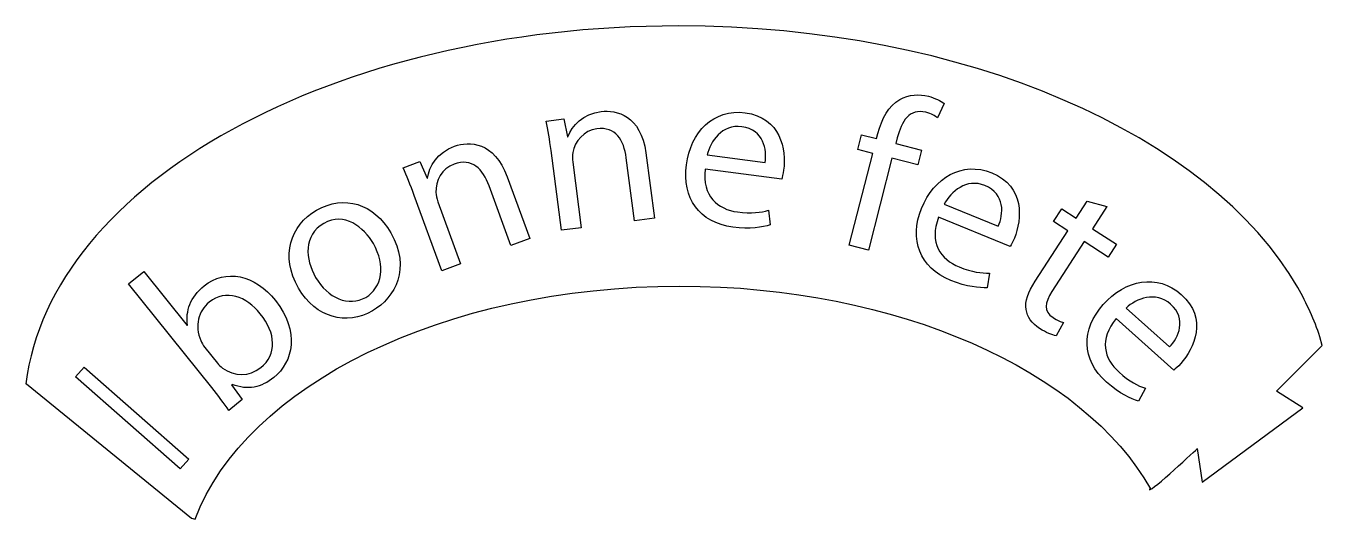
# Model space of a CAD drawing. Header units: centimetres. Extents: x -10.3 to 10.3, y -3.9 to 3.9.
import ezdxf

# ---------------------------------------------------------------- set-up
doc = ezdxf.new("R2010")
doc.units = ezdxf.units.CM
doc.header["$MEASUREMENT"] = 0
doc.layers.add('Camada 1', color=7, linetype='Continuous')

msp = doc.modelspace()

# ---------------------------------------------------------------- linework, layer by layer
at = {"layer": 'Camada 1'}
for points, knots in [([(9.86585, -0.23836), (10.01124, -0.49085), (10.12932, -0.75078), (10.21809, -1.01692), (10.21809, -1.01692), (10.21809, -1.01692), (10.25116, -1.15281), (10.25116, -1.15281), (10.25116, -1.15281), (10.25116, -1.15281), (9.53001, -1.87383), (9.53001, -1.87383), (9.53001, -1.87383), (9.53001, -1.87383), (9.94755, -2.13955), (9.94755, -2.13955), (9.94755, -2.13955), (9.94755, -2.13955), (8.35362, -3.31597), (8.35362, -3.31597), (8.35362, -3.31597), (8.35362, -3.31597), (8.27766, -2.78461), (8.27766, -2.78461), (8.27766, -2.78461), (8.27766, -2.78461), (7.55654, -3.46776), (7.51857, -3.4298), (7.51857, -3.4298), (7.51857, -3.4298), (7.53669, -3.41935), (7.53669, -3.41935), (7.53669, -3.41935), (6.48429, -1.55623), (3.54958, -0.21558), (0.09383, -0.21558), (0.09383, -0.21558), (-3.65169, -0.21558), (-6.7852, -1.79054), (-7.57324, -3.89869), (-7.57324, -3.89869), (-7.57324, -3.89869), (-7.63137, -3.88602), (-7.63137, -3.88602), (-7.63137, -3.88602), (-7.63137, -3.88602), (-10.24232, -1.75998), (-10.24232, -1.75998), (-10.24232, -1.75998), (-10.24232, -1.75998), (-10.25116, -1.75876), (-10.25116, -1.75876), (-10.25116, -1.75876), (-9.86767, 1.40348), (-5.39444, 3.89869), (0.06738, 3.89869), (0.06738, 3.89869), (4.61683, 3.89869), (8.48039, 2.16749), (9.86585, -0.23836), (9.86585, -0.23836), (9.86585, -0.23836), (9.86585, -0.23836), (9.86585, -0.23836)], [0, 0, 0, 0, 0.05882353, 0.05882353, 0.05882353, 0.05882353, 0.11764706, 0.11764706, 0.11764706, 0.11764706, 0.17647059, 0.17647059, 0.17647059, 0.17647059, 0.23529412, 0.23529412, 0.23529412, 0.23529412, 0.29411765, 0.29411765, 0.29411765, 0.29411765, 0.35294118, 0.35294118, 0.35294118, 0.35294118, 0.41176471, 0.41176471, 0.41176471, 0.41176471, 0.47058824, 0.47058824, 0.47058824, 0.47058824, 0.52941176, 0.52941176, 0.52941176, 0.52941176, 0.58823529, 0.58823529, 0.58823529, 0.58823529, 0.64705882, 0.64705882, 0.64705882, 0.64705882, 0.70588235, 0.70588235, 0.70588235, 0.70588235, 0.76470588, 0.76470588, 0.76470588, 0.76470588, 0.82352941, 0.82352941, 0.82352941, 0.82352941, 0.88235294, 0.88235294, 0.88235294, 0.88235294, 1, 1, 1, 1]), ([(3.07479, 0.35229), (3.07479, 0.35229), (3.44801, 1.80536), (3.44801, 1.80536), (3.44801, 1.80536), (3.44801, 1.80536), (3.85576, 1.70064), (3.85576, 1.70064), (3.85576, 1.70064), (3.85576, 1.70064), (3.91574, 1.93408), (3.91574, 1.93408), (3.91574, 1.93408), (3.91574, 1.93408), (3.5081, 2.0388), (3.5081, 2.0388), (3.5081, 2.0388), (3.5081, 2.0388), (3.53128, 2.12934), (3.53128, 2.12934), (3.53128, 2.12934), (3.59756, 2.38734), (3.72286, 2.6003), (3.98419, 2.53315), (3.98419, 2.53315), (4.07129, 2.51071), (4.12966, 2.47724), (4.16956, 2.44475), (4.16956, 2.44475), (4.16956, 2.44475), (4.27214, 2.67089), (4.27214, 2.67089), (4.27214, 2.67089), (4.21925, 2.71047), (4.13138, 2.75897), (4.02348, 2.78696), (4.02348, 2.78696), (3.88058, 2.82353), (3.71558, 2.81752), (3.57194, 2.73558), (3.57194, 2.73558), (3.39417, 2.63636), (3.28648, 2.43382), (3.22555, 2.19694), (3.22555, 2.19694), (3.22555, 2.19694), (3.20497, 2.11669), (3.20497, 2.11669), (3.20497, 2.11669), (3.20497, 2.11669), (2.96798, 2.17762), (2.96798, 2.17762), (2.96798, 2.17762), (2.96798, 2.17762), (2.908, 1.94407), (2.908, 1.94407), (2.908, 1.94407), (2.908, 1.94407), (3.14488, 1.88324), (3.14488, 1.88324), (3.14488, 1.88324), (3.14488, 1.88324), (2.77163, 0.43008), (2.77163, 0.43008), (2.77163, 0.43008), (2.77163, 0.43008), (3.07479, 0.35229), (3.07479, 0.35229)], [0, 0, 0, 0, 0.05555556, 0.05555556, 0.05555556, 0.05555556, 0.11111111, 0.11111111, 0.11111111, 0.11111111, 0.16666667, 0.16666667, 0.16666667, 0.16666667, 0.22222222, 0.22222222, 0.22222222, 0.22222222, 0.27777778, 0.27777778, 0.27777778, 0.27777778, 0.33333333, 0.33333333, 0.33333333, 0.33333333, 0.38888889, 0.38888889, 0.38888889, 0.38888889, 0.44444444, 0.44444444, 0.44444444, 0.44444444, 0.5, 0.5, 0.5, 0.5, 0.55555556, 0.55555556, 0.55555556, 0.55555556, 0.61111111, 0.61111111, 0.61111111, 0.61111111, 0.66666667, 0.66666667, 0.66666667, 0.66666667, 0.72222222, 0.72222222, 0.72222222, 0.72222222, 0.77777778, 0.77777778, 0.77777778, 0.77777778, 0.83333333, 0.83333333, 0.83333333, 0.83333333, 0.88888889, 0.88888889, 0.88888889, 0.88888889, 1, 1, 1, 1]), ([(-1.7801, 0.66791), (-1.7801, 0.66791), (-1.4662, 0.70876), (-1.4662, 0.70876), (-1.4662, 0.70876), (-1.4662, 0.70876), (-1.60185, 1.74677), (-1.60185, 1.74677), (-1.60185, 1.74677), (-1.60889, 1.8003), (-1.60878, 1.85459), (-1.5996, 1.89578), (-1.5996, 1.89578), (-1.56896, 2.0775), (-1.42759, 2.24484), (-1.22069, 2.27178), (-1.22069, 2.27178), (-0.92459, 2.31049), (-0.79087, 2.09218), (-0.75452, 1.81402), (-0.75452, 1.81402), (-0.75452, 1.81402), (-0.62442, 0.81892), (-0.62442, 0.81892), (-0.62442, 0.81892), (-0.62442, 0.81892), (-0.31052, 0.8598), (-0.31052, 0.8598), (-0.31052, 0.8598), (-0.31052, 0.8598), (-0.44527, 1.89062), (-0.44527, 1.89062), (-0.44527, 1.89062), (-0.52271, 2.48278), (-0.91223, 2.57698), (-1.15126, 2.54565), (-1.15126, 2.54565), (-1.43656, 2.50842), (-1.61534, 2.32176), (-1.6795, 2.14647), (-1.6795, 2.14647), (-1.6795, 2.14647), (-1.68664, 2.14562), (-1.68664, 2.14562), (-1.68664, 2.14562), (-1.68664, 2.14562), (-1.74178, 2.42862), (-1.74178, 2.42862), (-1.74178, 2.42862), (-1.74178, 2.42862), (-2.01997, 2.3922), (-2.01997, 2.3922), (-2.01997, 2.3922), (-1.99068, 2.25102), (-1.96801, 2.10513), (-1.94467, 1.92693), (-1.94467, 1.92693), (-1.94467, 1.92693), (-1.7801, 0.66791), (-1.7801, 0.66791)], [0, 0, 0, 0, 0.0625, 0.0625, 0.0625, 0.0625, 0.125, 0.125, 0.125, 0.125, 0.1875, 0.1875, 0.1875, 0.1875, 0.25, 0.25, 0.25, 0.25, 0.3125, 0.3125, 0.3125, 0.3125, 0.375, 0.375, 0.375, 0.375, 0.4375, 0.4375, 0.4375, 0.4375, 0.5, 0.5, 0.5, 0.5, 0.5625, 0.5625, 0.5625, 0.5625, 0.625, 0.625, 0.625, 0.625, 0.6875, 0.6875, 0.6875, 0.6875, 0.75, 0.75, 0.75, 0.75, 0.8125, 0.8125, 0.8125, 0.8125, 0.875, 0.875, 0.875, 0.875, 1, 1, 1, 1]), ([(1.70414, 1.4754), (1.71197, 1.50704), (1.7256, 1.55597), (1.73396, 1.62034), (1.73396, 1.62034), (1.77558, 1.93765), (1.69049, 2.45293), (1.12706, 2.52662), (1.12706, 2.52662), (0.62414, 2.59226), (0.26391, 2.22227), (0.19581, 1.70165), (0.19581, 1.70165), (0.12781, 1.18103), (0.39901, 0.78659), (0.93045, 0.71706), (0.93045, 0.71706), (1.20498, 0.68102), (1.40181, 0.71685), (1.51896, 0.75246), (1.51896, 0.75246), (1.51896, 0.75246), (1.49494, 0.98408), (1.49494, 0.98408), (1.49494, 0.98408), (1.37061, 0.94942), (1.22996, 0.92807), (1.00533, 0.95736), (1.00533, 0.95736), (0.69156, 0.99834), (0.44341, 1.20861), (0.49169, 1.63385), (0.49169, 1.63385), (0.49169, 1.63385), (1.70414, 1.4754), (1.70414, 1.4754)], [0, 0, 0, 0, 0.1, 0.1, 0.1, 0.1, 0.2, 0.2, 0.2, 0.2, 0.3, 0.3, 0.3, 0.3, 0.4, 0.4, 0.4, 0.4, 0.5, 0.5, 0.5, 0.5, 0.6, 0.6, 0.6, 0.6, 0.7, 0.7, 0.7, 0.7, 0.8, 0.8, 0.8, 0.8, 1, 1, 1, 1]), ([(0.52458, 1.85814), (0.57803, 2.07248), (0.75535, 2.34656), (1.07266, 2.30507), (1.07266, 2.30507), (1.42583, 2.25903), (1.47078, 1.93754), (1.44107, 1.73833), (1.44107, 1.73833), (1.44107, 1.73833), (0.52458, 1.85814), (0.52458, 1.85814)], [0, 0, 0, 0, 0.25, 0.25, 0.25, 0.25, 0.5, 0.5, 0.5, 0.5, 1, 1, 1, 1]), ([(-3.67296, 0.02736), (-3.67296, 0.02736), (-3.3757, 0.13613), (-3.3757, 0.13613), (-3.3757, 0.13613), (-3.3757, 0.13613), (-3.73551, 1.119), (-3.73551, 1.119), (-3.73551, 1.119), (-3.75403, 1.16964), (-3.76583, 1.22274), (-3.76594, 1.26479), (-3.76594, 1.26479), (-3.77586, 1.44899), (-3.67453, 1.64304), (-3.47866, 1.71471), (-3.47866, 1.71471), (-3.19833, 1.81737), (-3.02006, 1.63362), (-2.92359, 1.37014), (-2.92359, 1.37014), (-2.92359, 1.37014), (-2.57863, 0.42793), (-2.57863, 0.42793), (-2.57863, 0.42793), (-2.57863, 0.42793), (-2.28142, 0.53659), (-2.28142, 0.53659), (-2.28142, 0.53659), (-2.28142, 0.53659), (-2.63869, 1.5128), (-2.63869, 1.5128), (-2.63869, 1.5128), (-2.8439, 2.07343), (-3.24464, 2.07999), (-3.47091, 1.99717), (-3.47091, 1.99717), (-3.74113, 1.89816), (-3.87464, 1.67694), (-3.89885, 1.4919), (-3.89885, 1.4919), (-3.89885, 1.4919), (-3.9056, 1.48955), (-3.9056, 1.48955), (-3.9056, 1.48955), (-3.9056, 1.48955), (-4.02141, 1.75358), (-4.02141, 1.75358), (-4.02141, 1.75358), (-4.02141, 1.75358), (-4.28483, 1.65703), (-4.28483, 1.65703), (-4.28483, 1.65703), (-4.22525, 1.52582), (-4.17116, 1.3885), (-4.10938, 1.21965), (-4.10938, 1.21965), (-4.10938, 1.21965), (-3.67296, 0.02736), (-3.67296, 0.02736)], [0, 0, 0, 0, 0.0625, 0.0625, 0.0625, 0.0625, 0.125, 0.125, 0.125, 0.125, 0.1875, 0.1875, 0.1875, 0.1875, 0.25, 0.25, 0.25, 0.25, 0.3125, 0.3125, 0.3125, 0.3125, 0.375, 0.375, 0.375, 0.375, 0.4375, 0.4375, 0.4375, 0.4375, 0.5, 0.5, 0.5, 0.5, 0.5625, 0.5625, 0.5625, 0.5625, 0.625, 0.625, 0.625, 0.625, 0.6875, 0.6875, 0.6875, 0.6875, 0.75, 0.75, 0.75, 0.75, 0.8125, 0.8125, 0.8125, 0.8125, 0.875, 0.875, 0.875, 0.875, 1, 1, 1, 1]), ([(5.31809, 0.41259), (5.33354, 0.44124), (5.35918, 0.48511), (5.38352, 0.54507), (5.38352, 0.54507), (5.50412, 0.84159), (5.55238, 1.36155), (5.02607, 1.57568), (5.02607, 1.57568), (4.5563, 1.76663), (4.114, 1.49996), (3.9162, 1.01355), (3.9162, 1.01355), (3.71848, 0.52717), (3.8809, 0.07669), (4.37726, -0.12498), (4.37726, -0.12498), (4.63388, -0.22936), (4.8334, -0.2446), (4.95572, -0.23986), (4.95572, -0.23986), (4.95572, -0.23986), (4.99102, -0.00965), (4.99102, -0.00965), (4.99102, -0.00965), (4.86217, -0.01158), (4.72056, 0.0031), (4.51075, 0.08851), (4.51075, 0.08851), (4.21754, 0.20768), (4.03077, 0.47406), (4.18526, 0.87313), (4.18526, 0.87313), (4.18526, 0.87313), (5.31809, 0.41259), (5.31809, 0.41259)], [0, 0, 0, 0, 0.1, 0.1, 0.1, 0.1, 0.2, 0.2, 0.2, 0.2, 0.3, 0.3, 0.3, 0.3, 0.4, 0.4, 0.4, 0.4, 0.5, 0.5, 0.5, 0.5, 0.6, 0.6, 0.6, 0.6, 0.7, 0.7, 0.7, 0.7, 0.8, 0.8, 0.8, 0.8, 1, 1, 1, 1]), ([(4.27393, 1.08167), (4.37982, 1.27542), (4.62088, 1.49566), (4.91737, 1.3752), (4.91737, 1.3752), (5.24725, 1.24111), (5.20928, 0.91874), (5.13012, 0.73366), (5.13012, 0.73366), (5.13012, 0.73366), (4.27393, 1.08167), (4.27393, 1.08167)], [0, 0, 0, 0, 0.25, 0.25, 0.25, 0.25, 0.5, 0.5, 0.5, 0.5, 1, 1, 1, 1]), ([(-5.65273, 0.98631), (-6.07056, 0.74602), (-6.23079, 0.25974), (-5.94023, -0.24546), (-5.94023, -0.24546), (-5.66586, -0.72264), (-5.17879, -0.84085), (-4.77027, -0.6058), (-4.77027, -0.6058), (-4.40546, -0.39606), (-4.15863, 0.0696), (-4.47965, 0.62769), (-4.47965, 0.62769), (-4.74505, 1.08929), (-5.21932, 1.23552), (-5.65273, 0.98631)], [0, 0, 0, 0, 0.2, 0.2, 0.2, 0.2, 0.4, 0.4, 0.4, 0.4, 0.6, 0.6, 0.6, 0.6, 1, 1, 1, 1]), ([(6.53395, 1.12932), (6.53395, 1.12932), (6.36017, 0.86058), (6.36017, 0.86058), (6.36017, 0.86058), (6.36017, 0.86058), (6.13361, 1.00703), (6.13361, 1.00703), (6.13361, 1.00703), (6.13361, 1.00703), (6.00275, 0.8047), (6.00275, 0.8047), (6.00275, 0.8047), (6.00275, 0.8047), (6.22931, 0.65825), (6.22931, 0.65825), (6.22931, 0.65825), (6.22931, 0.65825), (5.71364, -0.13905), (5.71364, -0.13905), (5.71364, -0.13905), (5.60238, -0.31111), (5.54552, -0.45864), (5.57021, -0.58596), (5.57021, -0.58596), (5.58672, -0.69947), (5.659, -0.80609), (5.78294, -0.88624), (5.78294, -0.88624), (5.8856, -0.95265), (5.97881, -0.98728), (6.04382, -0.99943), (6.04382, -0.99943), (6.04382, -0.99943), (6.16066, -0.79226), (6.16066, -0.79226), (6.16066, -0.79226), (6.11367, -0.77898), (6.06745, -0.7576), (5.995, -0.71064), (5.995, -0.71064), (5.84697, -0.61505), (5.86199, -0.47913), (5.97912, -0.29794), (5.97912, -0.29794), (5.97912, -0.29794), (6.48889, 0.49023), (6.48889, 0.49023), (6.48889, 0.49023), (6.48889, 0.49023), (6.86941, 0.24414), (6.86941, 0.24414), (6.86941, 0.24414), (6.86941, 0.24414), (7.0003, 0.44647), (7.0003, 0.44647), (7.0003, 0.44647), (7.0003, 0.44647), (6.61978, 0.69256), (6.61978, 0.69256), (6.61978, 0.69256), (6.61978, 0.69256), (6.84634, 1.04282), (6.84634, 1.04282), (6.84634, 1.04282), (6.84634, 1.04282), (6.53395, 1.12932), (6.53395, 1.12932)], [0, 0, 0, 0, 0.05555556, 0.05555556, 0.05555556, 0.05555556, 0.11111111, 0.11111111, 0.11111111, 0.11111111, 0.16666667, 0.16666667, 0.16666667, 0.16666667, 0.22222222, 0.22222222, 0.22222222, 0.22222222, 0.27777778, 0.27777778, 0.27777778, 0.27777778, 0.33333333, 0.33333333, 0.33333333, 0.33333333, 0.38888889, 0.38888889, 0.38888889, 0.38888889, 0.44444444, 0.44444444, 0.44444444, 0.44444444, 0.5, 0.5, 0.5, 0.5, 0.55555556, 0.55555556, 0.55555556, 0.55555556, 0.61111111, 0.61111111, 0.61111111, 0.61111111, 0.66666667, 0.66666667, 0.66666667, 0.66666667, 0.72222222, 0.72222222, 0.72222222, 0.72222222, 0.77777778, 0.77777778, 0.77777778, 0.77777778, 0.83333333, 0.83333333, 0.83333333, 0.83333333, 0.88888889, 0.88888889, 0.88888889, 0.88888889, 1, 1, 1, 1]), ([(-5.5406, 0.7769), (-5.2163, 0.96335), (-4.90203, 0.71253), (-4.75489, 0.45699), (-4.75489, 0.45699), (-4.55944, 0.11703), (-4.61416, -0.24236), (-4.87612, -0.39298), (-4.87612, -0.39298), (-5.14425, -0.54713), (-5.47799, -0.40703), (-5.6681, -0.07651), (-5.6681, -0.07651), (-5.83312, 0.21037), (-5.86493, 0.59044), (-5.5406, 0.7769)], [0, 0, 0, 0, 0.2, 0.2, 0.2, 0.2, 0.4, 0.4, 0.4, 0.4, 0.6, 0.6, 0.6, 0.6, 1, 1, 1, 1]), ([(-7.31193, -1.82049), (-7.21522, -1.94119), (-7.11058, -2.08322), (-7.04198, -2.18043), (-7.04198, -2.18043), (-7.04198, -2.18043), (-6.82875, -2.00943), (-6.82875, -2.00943), (-6.82875, -2.00943), (-6.82875, -2.00943), (-6.99745, -1.77588), (-6.99745, -1.77588), (-6.99745, -1.77588), (-6.99745, -1.77588), (-6.98904, -1.76924), (-6.98904, -1.76924), (-6.98904, -1.76924), (-6.74401, -1.86772), (-6.52612, -1.81761), (-6.32967, -1.66002), (-6.32967, -1.66002), (-6.02659, -1.41724), (-5.91412, -0.93064), (-6.30332, -0.44511), (-6.30332, -0.44511), (-6.63122, -0.03027), (-7.09466, 0.05921), (-7.43145, -0.21082), (-7.43145, -0.21082), (-7.65034, -0.38621), (-7.72876, -0.61042), (-7.69434, -0.83174), (-7.69434, -0.83174), (-7.69434, -0.83174), (-7.69998, -0.83624), (-7.69998, -0.83624), (-7.69998, -0.83624), (-7.69998, -0.83624), (-8.38373, 0.01696), (-8.38373, 0.01696), (-8.38373, 0.01696), (-8.38373, 0.01696), (-8.62794, -0.17881), (-8.62794, -0.17881), (-8.62794, -0.17881), (-8.62794, -0.17881), (-7.31193, -1.82049), (-7.31193, -1.82049)], [0, 0, 0, 0, 0.07692308, 0.07692308, 0.07692308, 0.07692308, 0.15384615, 0.15384615, 0.15384615, 0.15384615, 0.23076923, 0.23076923, 0.23076923, 0.23076923, 0.30769231, 0.30769231, 0.30769231, 0.30769231, 0.38461538, 0.38461538, 0.38461538, 0.38461538, 0.46153846, 0.46153846, 0.46153846, 0.46153846, 0.53846154, 0.53846154, 0.53846154, 0.53846154, 0.61538462, 0.61538462, 0.61538462, 0.61538462, 0.69230769, 0.69230769, 0.69230769, 0.69230769, 0.76923077, 0.76923077, 0.76923077, 0.76923077, 0.84615385, 0.84615385, 0.84615385, 0.84615385, 1, 1, 1, 1]), ([(7.90883, -1.54286), (7.93307, -1.52108), (7.97191, -1.48836), (8.01503, -1.43986), (8.01503, -1.43986), (8.2281, -1.20097), (8.44823, -0.7272), (8.02416, -0.34896), (8.02416, -0.34896), (7.64567, -0.01135), (7.13945, -0.11404), (6.78985, -0.50602), (6.78985, -0.50602), (6.44023, -0.89779), (6.44195, -1.37668), (6.84197, -1.73358), (6.84197, -1.73358), (7.04869, -1.91789), (7.2317, -1.9993), (7.34833, -2.03589), (7.34833, -2.03589), (7.34833, -2.03589), (7.45895, -1.83089), (7.45895, -1.83089), (7.45895, -1.83089), (7.33687, -1.78938), (7.20855, -1.72799), (7.0394, -1.57705), (7.0394, -1.57705), (6.80329, -1.36636), (6.71661, -1.0528), (6.99617, -0.72861), (6.99617, -0.72861), (6.99617, -0.72861), (7.90883, -1.54286), (7.90883, -1.54286)], [0, 0, 0, 0, 0.1, 0.1, 0.1, 0.1, 0.2, 0.2, 0.2, 0.2, 0.3, 0.3, 0.3, 0.3, 0.4, 0.4, 0.4, 0.4, 0.5, 0.5, 0.5, 0.5, 0.6, 0.6, 0.6, 0.6, 0.7, 0.7, 0.7, 0.7, 0.8, 0.8, 0.8, 0.8, 1, 1, 1, 1]), ([(-7.41872, -1.18703), (-7.45021, -1.14779), (-7.46883, -1.10731), (-7.48566, -1.07471), (-7.48566, -1.07471), (-7.58586, -0.84632), (-7.52096, -0.60526), (-7.3526, -0.47032), (-7.3526, -0.47032), (-7.08881, -0.25876), (-6.76171, -0.37925), (-6.54356, -0.6514), (-6.54356, -0.6514), (-6.29382, -0.96303), (-6.27951, -1.2972), (-6.53766, -1.50413), (-6.53766, -1.50413), (-6.71729, -1.6482), (-6.95491, -1.64499), (-7.13985, -1.51207), (-7.13985, -1.51207), (-7.16792, -1.48836), (-7.19827, -1.46209), (-7.22301, -1.43119), (-7.22301, -1.43119), (-7.22301, -1.43119), (-7.41872, -1.18703), (-7.41872, -1.18703)], [0, 0, 0, 0, 0.125, 0.125, 0.125, 0.125, 0.25, 0.25, 0.25, 0.25, 0.375, 0.375, 0.375, 0.375, 0.5, 0.5, 0.5, 0.5, 0.625, 0.625, 0.625, 0.625, 0.75, 0.75, 0.75, 0.75, 1, 1, 1, 1]), ([(7.14974, -0.56192), (7.31455, -0.41494), (7.61554, -0.28826), (7.85456, -0.5013), (7.85456, -0.5013), (8.12028, -0.73839), (7.97643, -1.02943), (7.83956, -1.1775), (7.83956, -1.1775), (7.83956, -1.1775), (7.14974, -0.56192), (7.14974, -0.56192)], [0, 0, 0, 0, 0.25, 0.25, 0.25, 0.25, 0.5, 0.5, 0.5, 0.5, 1, 1, 1, 1]), ([(-9.33131, -1.49482), (-9.33131, -1.49482), (-9.46633, -1.64833), (-9.46633, -1.64833), (-9.46633, -1.64833), (-9.46633, -1.64833), (-7.80948, -3.10603), (-7.80948, -3.10603), (-7.80948, -3.10603), (-7.80948, -3.10603), (-7.67446, -2.95252), (-7.67446, -2.95252), (-7.67446, -2.95252), (-7.67446, -2.95252), (-9.33131, -1.49482), (-9.33131, -1.49482)], [0, 0, 0, 0, 0.2, 0.2, 0.2, 0.2, 0.4, 0.4, 0.4, 0.4, 0.6, 0.6, 0.6, 0.6, 1, 1, 1, 1])]:
    msp.add_open_spline(points, degree=3, knots=knots, dxfattribs=at)

doc.saveas('drawing.dxf')
